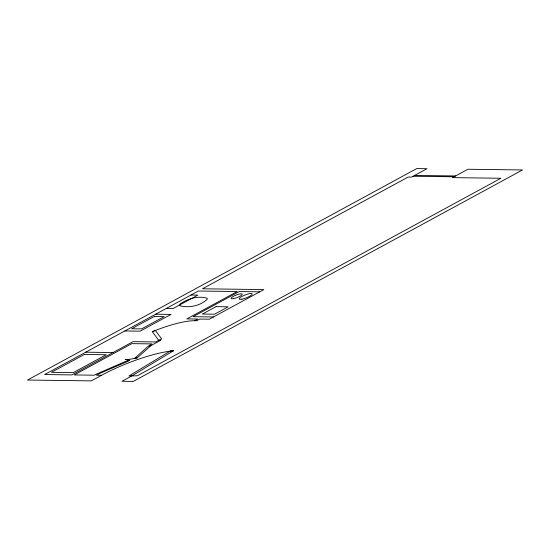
<?xml version="1.0" encoding="UTF-8"?>
<svg xmlns="http://www.w3.org/2000/svg" width="550" height="550" viewBox="0 0 550 550"><rect width="100%" height="100%" fill="white"/><g stroke="black" fill="none" stroke-linecap="round" stroke-linejoin="round"><path stroke-width="0.82" d="M173.683 350.749A59.496 13.283 -21.6 0 0 101.558 375.286L96.442 375.217L99.529 373.546L98.828 373.038L128.886 360.03L129.58 360.539L99.529 373.546L97.481 373.519L94.394 375.196L74.278 374.928L131.869 343.64L151.993 343.908L148.906 345.586L150.954 345.613L148.191 346.287L134.447 358.497L137.211 357.816L150.954 345.613L160.724 340.306L158.675 340.278L155.588 341.949L133.079 341.653L71.885 374.901L44.605 374.543L198.364 291.019L237.242 291.528L186.849 318.904L197.759 319.048L194.673 320.719A46.276 10.333 -21.6 0 0 152.254 331.726M101.558 375.286L91.272 380.875L27.5 380.036L416.783 168.575L427.013 168.713L411.586 177.093L408.176 177.045L202.476 288.784L263.863 289.589L209.351 319.199L199.801 319.076L196.721 320.746L194.673 320.719M414.672 175.416L455.592 175.952M413.126 176.254L454.053 176.791M259.751 291.823L239.284 291.555L193.009 316.697L213.469 316.965M190.981 295.027L197.801 295.116L173.113 308.529L166.292 308.44M155.684 314.201L171.029 314.401L140.174 331.162L124.829 330.962M85.745 352.192L113.025 352.55M129.587 360.546A33.055 7.377 -21.6 0 0 125.242 359.576A33.055 7.377 -21.6 0 0 137.211 357.816M180.084 304.067L179.967 305.786C188.836 308.289 200.977 305.683 207.398 299.007L207.109 298.224C198.268 295.494 187.433 298.698 180.084 304.067M170.184 351.058L128.947 375.987L137.363 375.76L500.933 178.262L452.506 177.629L467.933 169.249L522.5 169.964L133.217 381.425L121.963 381.274L132.248 375.691L173.484 350.762L170.184 351.058M84.356 354.461L51.446 372.343L73.274 372.625L106.184 354.75L84.356 354.461M154.296 316.47L131.67 328.762L141.556 328.893L164.189 316.601L154.296 316.47M216.033 306.646L202.386 314.05L214.514 314.215L228.161 306.804L216.033 306.646M155.382 330.44L152.329 331.698L158.675 340.278L161.728 339.02L155.382 330.44M241.945 299.186A7.012 1.567 -21.6 0 0 252.223 294.119A7.012 1.567 -21.6 0 0 242.942 295.921A7.012 1.567 -21.6 0 0 241.945 299.186M233.441 298.671A6.009 1.341 -21.6 0 0 242.248 294.332A6.009 1.341 -21.6 0 0 234.286 295.873A6.009 1.341 -21.6 0 0 233.441 298.671"/></g></svg>
